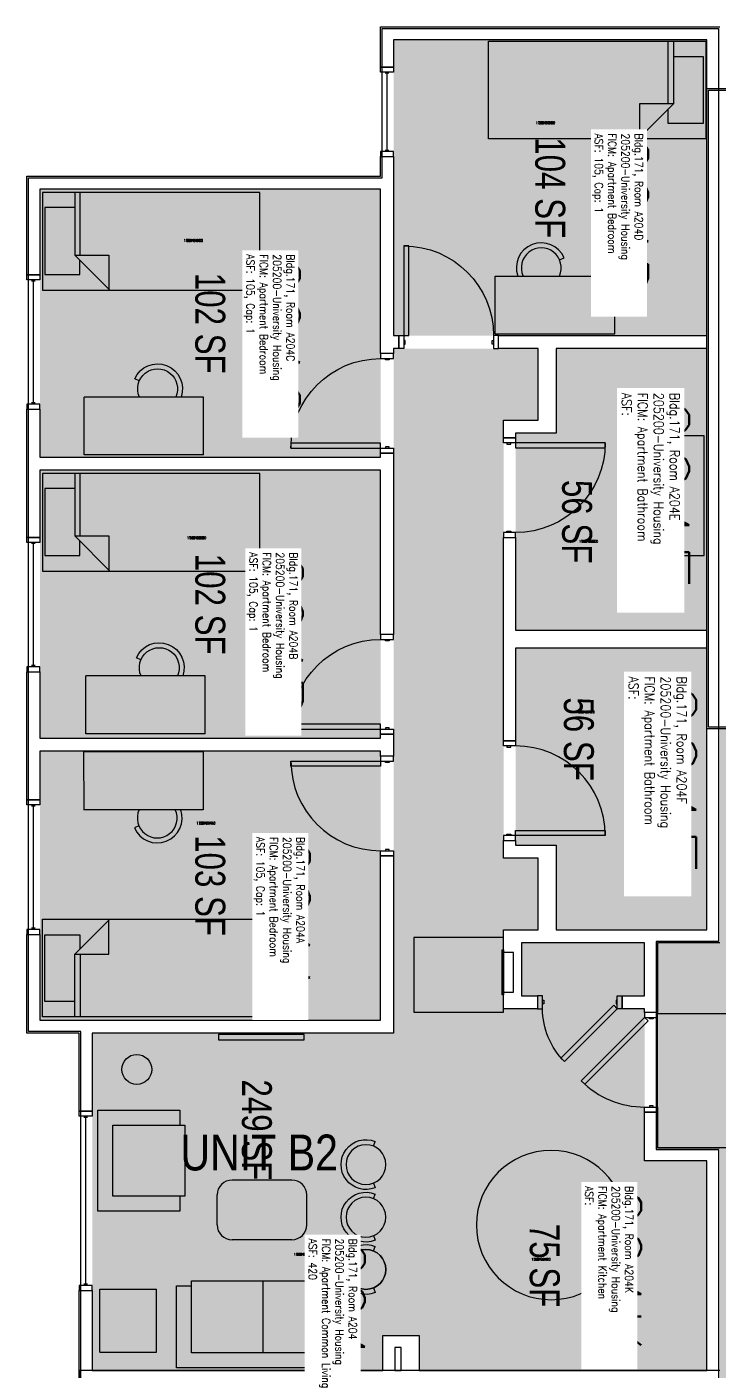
# Model space of a CAD drawing. Header units: inches. Extents: x -24 to 3257, y -489 to 2081.
# Drawn here: x 97 to 375, y 910 to 1450 of the extents above; entities that cross this region are included whole.
import ezdxf
from ezdxf.enums import TextEntityAlignment as Align

# ---------------------------------------------------------------- set-up
doc = ezdxf.new("R2010")
doc.units = ezdxf.units.IN
doc.header["$LTSCALE"] = 48
doc.header["$MEASUREMENT"] = 0
for name, color, linetype in [('A-AREA-IDEN', 1, 'Continuous'), ('A-AREA-UNIT', 1, 'Continuous'), ('A-DOOR', 2, 'Continuous'), ('A-FLOR-ACCS', 2, 'Continuous'), ('A-FURN', 3, 'Continuous'), ('A-GLAZ', 1, 'Continuous'), ('A-IDEN-RNUM', 7, 'Continuous'), ('A-IDEN-SNUM', 4, 'Continuous'), ('A-IDEN-VNUM', 4, 'Continuous'), ('A-WALL', 5, 'Continuous'), ('AREA-TEXT', 3, 'Continuous'), ('E-POWR', 2, 'Continuous'), ('Rooms-Category-Color', 7, 'Continuous'), ('Rooms-College-Color', 7, 'Continuous'), ('Rooms-Department-Color', 7, 'Continuous'), ('Rooms-Division-Color', 7, 'Continuous'), ('Rooms-Information', 7, 'Continuous')]:
    doc.layers.add(name, color=color, linetype=linetype)
doc.styles.add('AREA', font='arial.ttf', dxfattribs={"width": 0.75, "height": 12})
doc.styles.add('ROOMSNUMBER', font='txt.shx', dxfattribs={"height": 0.03})
doc.styles.add('ROOMVNUMBER', font='simplex.shx', dxfattribs={"width": 0.85})
doc.styles.get("Standard").update_dxf_attribs({"font": 'ARIALN.TTF'})

# ---------------------------------------------------------------- blocks, each defined once
blk = doc.blocks.new('A$C4D89189E')
for p, q in [((0, 48), (0, 0)), ((0, 48), (23.25, 48)), ((23.25, 48), (23.25, 0)), ((29.75, 22.18), (30.53, 20.35)), ((0, 0), (23.25, 0.01))]:
    blk.add_line(p, q)
for radius, start, end in [(10, 293.206, 109.5297), (8, 245.2999, 114.7001)]:
    blk.add_arc((26.59, 29.54), radius, start, end)
blk = doc.blocks.new('LUVSEAT')
at = {"layer": 'A-FURN'}
for p, q in [((0, 34), (-33, 34)), ((-33, 34), (-33, 28)), ((0, -34), (0, 34)), ((-6, 28), (-35, 28)), ((-35, 28), (-35, -29.21)), ((-6, -29.21), (-6, 28)), ((-35, -0.6), (-6, -0.6)), ((-35, -29.21), (-6, -29.21)), ((-33, -29.21), (-33, -34)), ((-33, -34), (0, -34))]:
    blk.add_line(p, q, dxfattribs=at)
blk = doc.blocks.new('Bar stool')
at = {"layer": 'A-FURN'}
for p, q in [((-7.43, -2.97), (-9.29, -3.71)), ((7.43, -2.97), (9.29, -3.71))]:
    blk.add_line(p, q, dxfattribs=at)
blk.add_circle((0, 0), 8, dxfattribs=at)
blk.add_arc((0, 0), 10, 338.206, 201.794, dxfattribs=at)
blk = doc.blocks.new('5ft_Diameter')
blk.add_circle((0, 0), 30)
blk = doc.blocks.new('30x48')
at = {"layer": 'A-FLOR-ACCS'}
blk.add_lwpolyline([(0, 30), (48, 30), (48, 0), (0, 0)], close=True, dxfattribs=at)
blk = doc.blocks.new('HC 54X60')
at = {"layer": 'A-FLOR-ACCS'}
blk.add_lwpolyline([(455.59, -685.59), (455.59, -745.59), (509.59, -745.59), (509.59, -685.59)], close=True, dxfattribs=at)
blk = doc.blocks.new('BED_TWIN')
at = {"linetype": 'Continuous'}
for p, q in [((87.250002, 19.500025), (0, 19.500025)), ((0, 19.500025), (0, -19.740625)), ((12.96, 19.500025), (12.96, -5.659925)), ((15.12, -5.659925), (15.12, 19.500025)), ((87.250002, -19.740625), (87.250002, 19.504725)), ((12.96, 13.379975), (0.99222, 13.379975)), ((1, 13.376575), (1, -13.500025)), ((27.040597, -19.740625), (12.96, -5.659925)), ((12.96, -5.659925), (26.64, -5.659925)), ((15, -13.500025), (15, -7.717325)), ((26.64, -5.659925), (26.64, -19.340025)), ((1, -13.500025), (15, -13.500025)), ((0, -19.740625), (87.252733, -19.740625))]:
    blk.add_line(p, q, dxfattribs=at)
blk = doc.blocks.new('TV')
at = {"layer": 'A-FURN'}
blk.add_lwpolyline([(464.06, -449.82), (466.21, -449.82), (466.21, -484.13), (464.06, -484.13)], close=True, dxfattribs=at)
blk = doc.blocks.new('singleseat')
at = {"layer": 'A-FURN'}
for p, q in [((535.06, -401.29), (494.46, -401.29)), ((494.46, -401.29), (494.46, -434.29)), ((535.06, -434.29), (535.06, -401.29)), ((529.06, -407.29), (500.46, -407.29)), ((500.46, -407.29), (500.46, -436.29)), ((529.06, -436.29), (529.06, -407.29)), ((529.06, -436.29), (529.06, -407.29)), ((494.46, -434.29), (500.46, -434.29)), ((500.46, -436.29), (529.06, -436.29)), ((529.06, -434.29), (533.85, -434.29)), ((529.06, -434.29), (535.06, -434.29))]:
    blk.add_line(p, q, dxfattribs=at)

msp = doc.modelspace()

# ---------------------------------------------------------------- hatches: boundary and pattern name
h = msp.add_hatch()
h.set_pattern_fill('ANSI31', color=256, style=0)
h.set_pattern_definition([(225, (-275.59335, 1509.48172), (-0.088388348, 0.088388348), [])])
h.paths.add_polyline_path([(308.36, 1178.01), (308.36, 1119.28), (317.57, 1119.28), (317.57, 1178.01)], flags=9)
at = {"layer": 'Rooms-Category-Color', "true_color": 0x728ef3}
for points in [[(244.5, 1445), (244.5, 1326.25), (370.25, 1326.25), (370.25, 1445)], [(102.5, 1385), (102.5, 1277.38), (239.25, 1277.38), (239.25, 1385)], [(240.13, 910.5), (240.13, 994.64), (345.25, 994.64), (345.25, 1055.77), (336.3, 1055.77), (336.3, 1061.02), (345.25, 1061.02), (345.25, 1082.22), (295.88, 1082.22), (295.88, 1061.02), (302.3, 1061.02), (302.3, 1055.77), (288.63, 1055.77), (288.63, 1087.47), (302.5, 1087.47), (302.5, 1116.22), (288.63, 1116.22), (288.63, 1292.25), (302.5, 1292.25), (302.5, 1321), (244.5, 1321), (244.5, 1046), (123.5, 1046), (123.5, 910.5)], [(370.25, 1321), (370.25, 1207.86), (293.5, 1207.86), (293.5, 1287), (309.75, 1287), (309.75, 1321)], [(102.5, 1272.13), (102.5, 1164.5), (239.25, 1164.5), (239.25, 1272.13)], [(293.5, 1200.61), (370.25, 1200.61), (370.25, 1087.47), (309.75, 1087.47), (309.75, 1121.47), (293.5, 1121.47)], [(102.5, 1051.25), (102.5, 1159.25), (239.25, 1159.25), (239.25, 1051.25)], [(370.25, 994.64), (240.13, 994.64), (240.13, 924.5), (254.75, 924.5), (254.75, 910.5), (370.25, 910.5)]]:
    msp.add_hatch(color=171, dxfattribs=at).paths.add_polyline_path(points)
at = {"layer": 'Rooms-Category-Color', "true_color": 0xadadad}
msp.add_hatch(color=253, dxfattribs=at).paths.add_polyline_path([(547.22, 1168.24), (547.22, 1193.24), (464.89, 1193.24), (464.89, 1168.24), (375.5, 1168.24), (375.5, 1082.22), (350.5, 1082.22), (350.5, 999.89), (375.5, 999.89), (375.5, 815.86), (350.5, 815.86), (350.5, 733.53), (375.5, 733.53), (374.88, 226), (435.5, 226), (435.5, 616.78), (460.5, 616.78), (460.5, 699.11), (435.5, 699.11), (435.5, 881.25), (507.5, 881.25), (507.5, 960.25), (435.5, 960.25), (435.5, 1023.88), (495.87, 1084.25), (547.22, 1084.25)])
at = {"layer": 'Rooms-College-Color', "true_color": 0xadadad}
for points in [[(244.5, 1445), (244.5, 1326.25), (370.25, 1326.25), (370.25, 1445)], [(102.5, 1385), (102.5, 1277.38), (239.25, 1277.38), (239.25, 1385)], [(240.13, 910.5), (240.13, 994.64), (345.25, 994.64), (345.25, 1055.77), (336.3, 1055.77), (336.3, 1061.02), (345.25, 1061.02), (345.25, 1082.22), (295.88, 1082.22), (295.88, 1061.02), (302.3, 1061.02), (302.3, 1055.77), (288.63, 1055.77), (288.63, 1087.47), (302.5, 1087.47), (302.5, 1116.22), (288.63, 1116.22), (288.63, 1292.25), (302.5, 1292.25), (302.5, 1321), (244.5, 1321), (244.5, 1046), (123.5, 1046), (123.5, 910.5)], [(370.25, 1321), (370.25, 1207.86), (293.5, 1207.86), (293.5, 1287), (309.75, 1287), (309.75, 1321)], [(102.5, 1272.13), (102.5, 1164.5), (239.25, 1164.5), (239.25, 1272.13)], [(293.5, 1200.61), (370.25, 1200.61), (370.25, 1087.47), (309.75, 1087.47), (309.75, 1121.47), (293.5, 1121.47)], [(547.22, 1168.24), (547.22, 1193.24), (464.89, 1193.24), (464.89, 1168.24), (375.5, 1168.24), (375.5, 1082.22), (350.5, 1082.22), (350.5, 999.89), (375.5, 999.89), (375.5, 815.86), (350.5, 815.86), (350.5, 733.53), (375.5, 733.53), (374.88, 226), (435.5, 226), (435.5, 616.78), (460.5, 616.78), (460.5, 699.11), (435.5, 699.11), (435.5, 881.25), (507.5, 881.25), (507.5, 960.25), (435.5, 960.25), (435.5, 1023.88), (495.87, 1084.25), (547.22, 1084.25)], [(102.5, 1051.25), (102.5, 1159.25), (239.25, 1159.25), (239.25, 1051.25)], [(370.25, 994.64), (240.13, 994.64), (240.13, 924.5), (254.75, 924.5), (254.75, 910.5), (370.25, 910.5)]]:
    msp.add_hatch(color=253, dxfattribs=at).paths.add_polyline_path(points)
at = {"layer": 'Rooms-Department-Color', "true_color": 0x604aed}
for points in [[(244.5, 1445), (244.5, 1326.25), (370.25, 1326.25), (370.25, 1445)], [(102.5, 1385), (102.5, 1277.38), (239.25, 1277.38), (239.25, 1385)], [(240.13, 910.5), (240.13, 994.64), (345.25, 994.64), (345.25, 1055.77), (336.3, 1055.77), (336.3, 1061.02), (345.25, 1061.02), (345.25, 1082.22), (295.88, 1082.22), (295.88, 1061.02), (302.3, 1061.02), (302.3, 1055.77), (288.63, 1055.77), (288.63, 1087.47), (302.5, 1087.47), (302.5, 1116.22), (288.63, 1116.22), (288.63, 1292.25), (302.5, 1292.25), (302.5, 1321), (244.5, 1321), (244.5, 1046), (123.5, 1046), (123.5, 910.5)], [(370.25, 1321), (370.25, 1207.86), (293.5, 1207.86), (293.5, 1287), (309.75, 1287), (309.75, 1321)], [(102.5, 1272.13), (102.5, 1164.5), (239.25, 1164.5), (239.25, 1272.13)], [(293.5, 1200.61), (370.25, 1200.61), (370.25, 1087.47), (309.75, 1087.47), (309.75, 1121.47), (293.5, 1121.47)], [(102.5, 1051.25), (102.5, 1159.25), (239.25, 1159.25), (239.25, 1051.25)], [(370.25, 994.64), (240.13, 994.64), (240.13, 924.5), (254.75, 924.5), (254.75, 910.5), (370.25, 910.5)]]:
    msp.add_hatch(color=173, dxfattribs=at).paths.add_polyline_path(points)
at = {"layer": 'Rooms-Department-Color', "true_color": 0xacacac}
msp.add_hatch(color=253, dxfattribs=at).paths.add_polyline_path([(547.22, 1168.24), (547.22, 1193.24), (464.89, 1193.24), (464.89, 1168.24), (375.5, 1168.24), (375.5, 1082.22), (350.5, 1082.22), (350.5, 999.89), (375.5, 999.89), (375.5, 815.86), (350.5, 815.86), (350.5, 733.53), (375.5, 733.53), (374.88, 226), (435.5, 226), (435.5, 616.78), (460.5, 616.78), (460.5, 699.11), (435.5, 699.11), (435.5, 881.25), (507.5, 881.25), (507.5, 960.25), (435.5, 960.25), (435.5, 1023.88), (495.87, 1084.25), (547.22, 1084.25)])
at = {"layer": 'Rooms-Division-Color', "true_color": 0x604aed}
for points in [[(244.5, 1445), (244.5, 1326.25), (370.25, 1326.25), (370.25, 1445)], [(102.5, 1385), (102.5, 1277.38), (239.25, 1277.38), (239.25, 1385)], [(240.13, 910.5), (240.13, 994.64), (345.25, 994.64), (345.25, 1055.77), (336.3, 1055.77), (336.3, 1061.02), (345.25, 1061.02), (345.25, 1082.22), (295.88, 1082.22), (295.88, 1061.02), (302.3, 1061.02), (302.3, 1055.77), (288.63, 1055.77), (288.63, 1087.47), (302.5, 1087.47), (302.5, 1116.22), (288.63, 1116.22), (288.63, 1292.25), (302.5, 1292.25), (302.5, 1321), (244.5, 1321), (244.5, 1046), (123.5, 1046), (123.5, 910.5)], [(370.25, 1321), (370.25, 1207.86), (293.5, 1207.86), (293.5, 1287), (309.75, 1287), (309.75, 1321)], [(102.5, 1272.13), (102.5, 1164.5), (239.25, 1164.5), (239.25, 1272.13)], [(293.5, 1200.61), (370.25, 1200.61), (370.25, 1087.47), (309.75, 1087.47), (309.75, 1121.47), (293.5, 1121.47)], [(102.5, 1051.25), (102.5, 1159.25), (239.25, 1159.25), (239.25, 1051.25)], [(370.25, 994.64), (240.13, 994.64), (240.13, 924.5), (254.75, 924.5), (254.75, 910.5), (370.25, 910.5)]]:
    msp.add_hatch(color=173, dxfattribs=at).paths.add_polyline_path(points)
at = {"layer": 'Rooms-Division-Color', "true_color": 0xadadad}
msp.add_hatch(color=253, dxfattribs=at).paths.add_polyline_path([(547.22, 1168.24), (547.22, 1193.24), (464.89, 1193.24), (464.89, 1168.24), (375.5, 1168.24), (375.5, 1082.22), (350.5, 1082.22), (350.5, 999.89), (375.5, 999.89), (375.5, 815.86), (350.5, 815.86), (350.5, 733.53), (375.5, 733.53), (374.88, 226), (435.5, 226), (435.5, 616.78), (460.5, 616.78), (460.5, 699.11), (435.5, 699.11), (435.5, 881.25), (507.5, 881.25), (507.5, 960.25), (435.5, 960.25), (435.5, 1023.88), (495.87, 1084.25), (547.22, 1084.25)])

# ---------------------------------------------------------------- linework, layer by layer
at = {"layer": 'A-AREA-UNIT'}
for p, q in [((239.88, 1389.63), (239.88, 1449.63)), ((239.88, 1449.63), (374.88, 1449.63)), ((374.88, 1449.63), (374.88, 1082.84)), ((370.88, 1168.87), (370.88, 1424.87)), ((370.88, 1424.87), (511.63, 1424.87)), ((97.88, 1389.63), (239.88, 1389.63)), ((97.88, 1046.63), (97.88, 1389.63)), ((464.27, 1168.87), (370.88, 1168.87)), ((374.88, 1082.84), (349.88, 1082.84)), ((349.88, 1082.84), (349.88, 999.27)), ((118.88, 1046.63), (97.88, 1046.63)), ((118.88, 905.88), (118.88, 1046.63)), ((349.88, 999.27), (374.88, 999.27)), ((374.88, 999.27), (374.88, 905.88))]:
    msp.add_line(p, q, dxfattribs=at)
at = {"layer": 'A-DOOR'}
for points in [[(248.62, 1326.25), (250.62, 1326.25), (250.62, 1362.25), (248.62, 1362.25)], [(248.62, 1321), (246.62, 1321), (246.62, 1326.25), (248.62, 1326.25)], [(248.62, 1322.75), (249.12, 1322.75), (249.12, 1324.25), (248.62, 1324.25)], [(284.62, 1322.75), (284.12, 1322.75), (284.12, 1324.25), (284.62, 1324.25)], [(284.62, 1321), (286.62, 1321), (286.62, 1326.25), (284.62, 1326.25)], [(244.5, 1317), (244.5, 1319), (239.25, 1319), (239.25, 1317)], [(242.75, 1317), (242.75, 1316.5), (241.25, 1316.5), (241.25, 1317)], [(239.25, 1281), (239.25, 1283), (203.25, 1283), (203.25, 1281)], [(244.5, 1281), (244.5, 1279), (239.25, 1279), (239.25, 1281)], [(242.75, 1281), (242.75, 1281.5), (241.25, 1281.5), (241.25, 1281)], [(288.63, 1283.11), (288.63, 1285.11), (293.5, 1285.11), (293.5, 1283.11)], [(290, 1283.11), (290, 1282.61), (291.5, 1282.61), (291.5, 1283.11)], [(293.5, 1283.11), (293.5, 1281.11), (329.5, 1281.11), (329.5, 1283.11)], [(290, 1247.11), (290, 1247.61), (291.5, 1247.61), (291.5, 1247.11)], [(288.63, 1247.11), (288.63, 1245.11), (293.5, 1245.11), (293.5, 1247.11)], [(244.5, 1204.13), (244.5, 1206.13), (239.25, 1206.13), (239.25, 1204.13)], [(242.75, 1204.13), (242.75, 1203.63), (241.25, 1203.63), (241.25, 1204.13)], [(239.25, 1168.13), (239.25, 1170.13), (203.25, 1170.13), (203.25, 1168.13)], [(244.5, 1168.13), (244.5, 1166.13), (239.25, 1166.13), (239.25, 1168.13)], [(242.75, 1168.13), (242.75, 1168.63), (241.25, 1168.63), (241.25, 1168.13)], [(288.63, 1161.36), (288.63, 1163.36), (293.5, 1163.36), (293.5, 1161.36)], [(290, 1161.36), (290, 1160.86), (291.5, 1160.86), (291.5, 1161.36)], [(244.5, 1155.25), (244.5, 1157.25), (239.25, 1157.25), (239.25, 1155.25)], [(239.25, 1155.25), (239.25, 1153.25), (203.25, 1153.25), (203.25, 1155.25)], [(242.75, 1155.25), (242.75, 1154.75), (241.25, 1154.75), (241.25, 1155.25)], [(288.63, 1125.36), (288.63, 1123.36), (293.5, 1123.36), (293.5, 1125.36)], [(290, 1125.36), (290, 1125.86), (291.5, 1125.86), (291.5, 1125.36)], [(293.5, 1125.36), (293.5, 1127.36), (329.5, 1127.36), (329.5, 1125.36)], [(244.5, 1119.25), (244.5, 1117.25), (239.25, 1117.25), (239.25, 1119.25)], [(242.75, 1119.25), (242.75, 1119.75), (241.25, 1119.75), (241.25, 1119.25)], [(304.3, 1061.02), (302.3, 1061.02), (302.3, 1055.77), (304.3, 1055.77)], [(304.3, 1059.27), (304.8, 1059.27), (304.8, 1057.77), (304.3, 1057.77)], [(334.3, 1059.27), (333.8, 1059.27), (333.8, 1057.77), (334.3, 1057.77)], [(334.3, 1061.02), (336.3, 1061.02), (336.3, 1055.77), (334.3, 1055.77)], [(334.3, 1055.77), (332.89, 1057.18), (311.67, 1035.97), (313.09, 1034.56)], [(350.5, 1052.28), (350.5, 1054.28), (345.25, 1054.28), (345.25, 1052.28)], [(345.25, 1052.28), (346.66, 1050.87), (321.21, 1025.41), (319.79, 1026.83)], [(348.75, 1052.28), (348.75, 1051.78), (347.25, 1051.78), (347.25, 1052.28)], [(350.5, 1016.28), (350.5, 1014.28), (345.25, 1014.28), (345.25, 1016.28)], [(348.75, 1016.28), (348.75, 1016.78), (347.25, 1016.78), (347.25, 1016.28)]]:
    msp.add_lwpolyline(points, close=True, dxfattribs=at)
at = {"layer": 'A-DOOR', "extrusion": (0, 0, -1)}
for centre, radius, start, end in [((-248.62, 1326.25), 36, 90, 180), ((-239.25, 1281), 36, 0, 90), ((-293.5, 1283.11), 36, 180, 270), ((-239.25, 1168.13), 36, 0, 90), ((-334.3, 1055.77), 30, 315, 0)]:
    msp.add_arc(centre, radius, start, end, dxfattribs=at)
at = {"layer": 'A-DOOR'}
for centre, start, end in [((293.5, 1125.36), 0, 90), ((239.25, 1155.25), 180, 270), ((345.25, 1052.28), 225, 270)]:
    msp.add_arc(centre, 36, start, end, dxfattribs=at)
at = {"layer": 'A-FLOR-ACCS'}
msp.add_lwpolyline([(288.63, 1084.42), (252.63, 1084.42), (252.63, 1054.42), (288.63, 1054.42)], close=True, dxfattribs=at)
at = {"layer": 'A-FURN'}
for p, q in [((203.63, 986.95), (179.63, 986.95)), ((173.63, 968.95), (173.63, 980.95)), ((209.63, 968.95), (209.63, 980.95)), ((203.63, 962.95), (179.63, 962.95)), ((126.52, 943.06), (149.27, 943.06)), ((126.52, 917.81), (126.52, 943.06)), ((149.27, 917.81), (149.27, 943.06)), ((126.52, 917.81), (149.27, 917.81))]:
    msp.add_line(p, q, dxfattribs=at)
for centre, radius in [((141.37, 1031.4), 6), ((233.39, 951.02), 8)]:
    msp.add_circle(centre, radius, dxfattribs=at)
for centre, start, end in [((179.63, 980.95), 90, 180), ((203.63, 980.95), 0, 90), ((179.63, 968.95), 180, 270), ((203.63, 968.95), 270, 0)]:
    msp.add_arc(centre, 6, start, end, dxfattribs=at)
at = {"layer": 'A-GLAZ'}
for p, q in [((242.63, 1431.62), (241.13, 1431.62)), ((241.88, 1400.62), (241.88, 1431.62)), ((242.63, 1400.62), (241.13, 1400.62)), ((100.63, 1348.15), (99.13, 1348.15)), ((99.88, 1299.15), (99.88, 1348.15)), ((100.63, 1299.15), (99.13, 1299.15)), ((100.63, 1242.63), (99.13, 1242.63)), ((99.88, 1193.63), (99.88, 1242.63)), ((100.63, 1193.63), (99.13, 1193.63)), ((100.63, 1137.16), (99.13, 1137.16)), ((99.88, 1088.16), (99.88, 1137.16)), ((100.63, 1088.16), (99.13, 1088.16)), ((121.63, 1012.12), (120.13, 1012.12)), ((120.88, 945.12), (120.88, 1012.12)), ((121.63, 945.12), (120.13, 945.12))]:
    msp.add_line(p, q, dxfattribs=at)
for points in [[(239.25, 1432.12), (239.25, 1434.12), (244.5, 1434.12), (244.5, 1432.12)], [(239.25, 1400.12), (239.25, 1398.12), (244.5, 1398.12), (244.5, 1400.12)], [(97.25, 1348.65), (97.25, 1350.65), (102.5, 1350.65), (102.5, 1348.65)], [(97.25, 1298.65), (97.25, 1296.65), (102.5, 1296.65), (102.5, 1298.65)], [(97.25, 1243.13), (97.25, 1245.13), (102.5, 1245.13), (102.5, 1243.13)], [(97.25, 1193.13), (97.25, 1191.13), (102.5, 1191.13), (102.5, 1193.13)], [(97.25, 1137.66), (97.25, 1139.66), (102.5, 1139.66), (102.5, 1137.66)], [(97.25, 1087.66), (97.25, 1085.66), (102.5, 1085.66), (102.5, 1087.66)], [(118.25, 1012.62), (118.25, 1014.62), (123.5, 1014.62), (123.5, 1012.62)], [(118.25, 944.62), (118.25, 942.62), (123.5, 942.62), (123.5, 944.62)]]:
    msp.add_lwpolyline(points, close=True, dxfattribs=at)
at = {"layer": 'A-WALL'}
for p, q in [((239.25, 1434.12), (239.25, 1450.25)), ((239.25, 1450.25), (375.5, 1450.25)), ((244.5, 1445), (244.5, 1434.12)), ((370.25, 1445), (244.5, 1445)), ((370.25, 1326.25), (370.25, 1445)), ((244.5, 1434.12), (239.25, 1434.12)), ((370.25, 1425.49), (407.62, 1425.49)), ((370.25, 1168.24), (370.25, 1425.49)), ((239.25, 1390.25), (239.25, 1398.12)), ((239.25, 1398.12), (244.5, 1398.12)), ((244.5, 1398.12), (244.5, 1389.63)), ((97.25, 1390.25), (239.25, 1390.25)), ((97.25, 1350.65), (97.25, 1390.25)), ((244.5, 1389.63), (244.5, 1326.25)), ((239.25, 1385), (102.5, 1385)), ((102.5, 1385), (102.5, 1350.65)), ((239.25, 1319), (239.25, 1385)), ((102.5, 1350.65), (97.25, 1350.65)), ((244.5, 1326.25), (246.62, 1326.25)), ((246.62, 1326.25), (246.62, 1321)), ((286.62, 1321), (286.62, 1326.25)), ((286.62, 1326.25), (289.25, 1326.25)), ((289.25, 1326.25), (370.25, 1326.25)), ((244.5, 1319), (239.25, 1319)), ((244.5, 1321), (244.5, 1319)), ((246.62, 1321), (244.5, 1321)), ((289.25, 1321), (286.62, 1321)), ((302.5, 1321), (289.25, 1321)), ((302.5, 1292.25), (302.5, 1321)), ((370.25, 1321), (309.75, 1321)), ((309.75, 1321), (309.75, 1287)), ((370.25, 1207.86), (370.25, 1321)), ((97.25, 1296.65), (102.5, 1296.65)), ((97.25, 1245.13), (97.25, 1296.65)), ((102.5, 1296.65), (102.5, 1277.38)), ((288.63, 1285.11), (288.63, 1292.25)), ((288.63, 1292.25), (302.5, 1292.25)), ((293.5, 1287), (293.5, 1285.11)), ((309.75, 1287), (293.5, 1287)), ((293.5, 1285.11), (288.63, 1285.11)), ((102.5, 1277.38), (239.25, 1277.38)), ((239.25, 1277.38), (239.25, 1279)), ((239.25, 1279), (244.5, 1279)), ((244.5, 1279), (244.5, 1206.13)), ((239.25, 1272.13), (102.5, 1272.13)), ((102.5, 1272.13), (102.5, 1245.13)), ((239.25, 1206.13), (239.25, 1272.13)), ((102.5, 1245.13), (97.25, 1245.13)), ((288.63, 1163.36), (288.63, 1245.11)), ((288.63, 1245.11), (293.5, 1245.11)), ((293.5, 1245.11), (293.5, 1207.86)), ((244.5, 1206.13), (239.25, 1206.13)), ((293.5, 1207.86), (370.25, 1207.86)), ((293.5, 1200.61), (293.5, 1163.36)), ((370.25, 1200.61), (293.5, 1200.61)), ((370.25, 1087.47), (370.25, 1200.61)), ((97.25, 1139.66), (97.25, 1191.13)), ((97.25, 1191.13), (102.5, 1191.13)), ((102.5, 1191.13), (102.5, 1164.5)), ((464.89, 1168.24), (370.25, 1168.24)), ((102.5, 1164.5), (239.25, 1164.5)), ((239.25, 1164.5), (239.25, 1166.13)), ((239.25, 1166.13), (244.5, 1166.13)), ((244.5, 1166.13), (244.5, 1157.25)), ((293.5, 1163.36), (288.63, 1163.36)), ((102.5, 1159.25), (102.5, 1139.66)), ((239.25, 1159.25), (102.5, 1159.25)), ((239.25, 1157.25), (239.25, 1159.25)), ((244.5, 1157.25), (239.25, 1157.25)), ((102.5, 1139.66), (97.25, 1139.66)), ((288.63, 1116.22), (288.63, 1123.36)), ((288.63, 1123.36), (293.5, 1123.36)), ((293.5, 1123.36), (293.5, 1121.47)), ((293.5, 1121.47), (309.75, 1121.47)), ((309.75, 1121.47), (309.75, 1087.47)), ((239.25, 1051.25), (239.25, 1117.25)), ((239.25, 1117.25), (244.5, 1117.25)), ((244.5, 1117.25), (244.5, 1046)), ((302.5, 1116.22), (288.63, 1116.22)), ((302.5, 1087.47), (302.5, 1116.22)), ((97.25, 1046), (97.25, 1085.66)), ((97.25, 1085.66), (102.5, 1085.66)), ((102.5, 1085.66), (102.5, 1051.25)), ((288.63, 1055.77), (288.63, 1087.47)), ((288.63, 1087.47), (302.5, 1087.47)), ((309.75, 1087.47), (370.25, 1087.47)), ((295.88, 1082.22), (295.88, 1061.02)), ((345.25, 1082.22), (295.88, 1082.22)), ((345.25, 1061.02), (345.25, 1082.22)), ((350.5, 1082.22), (350.5, 1054.28)), ((375.5, 1082.22), (350.5, 1082.22)), ((295.88, 1061.02), (302.3, 1061.02)), ((302.3, 1061.02), (302.3, 1055.77)), ((336.3, 1055.77), (336.3, 1061.02)), ((336.3, 1061.02), (345.25, 1061.02)), ((302.3, 1055.77), (288.63, 1055.77)), ((345.25, 1055.77), (336.3, 1055.77)), ((345.25, 1054.28), (345.25, 1055.77)), ((350.5, 1054.28), (345.25, 1054.28)), ((102.5, 1051.25), (239.25, 1051.25)), ((118.25, 1046), (97.25, 1046)), ((118.25, 1014.62), (118.25, 1046)), ((244.5, 1046), (123.5, 1046)), ((123.5, 1046), (123.5, 1014.62)), ((123.5, 1014.62), (118.25, 1014.62)), ((345.25, 994.64), (345.25, 1014.28)), ((345.25, 1014.28), (350.5, 1014.28)), ((350.5, 1014.28), (350.5, 999.89)), ((350.5, 999.89), (375.5, 999.89)), ((370.25, 994.64), (345.25, 994.64)), ((370.25, 910.5), (370.25, 994.64)), ((118.25, 905.25), (118.25, 942.62)), ((118.25, 942.62), (123.5, 942.62)), ((123.5, 942.62), (123.5, 910.5)), ((240.13, 924.5), (254.75, 924.5)), ((240.13, 910.5), (240.13, 924.5)), ((254.75, 924.5), (254.75, 910.5)), ((247.5, 919.63), (245, 919.63)), ((245, 919.63), (245, 910.5)), ((247.5, 910.5), (247.5, 919.63)), ((118.25, 910.5), (118.25, 873.13)), ((375.5, 910.5), (118.25, 910.5)), ((123.5, 910.5), (240.13, 910.5)), ((245, 910.5), (247.5, 910.5)), ((254.75, 910.5), (370.25, 910.5))]:
    msp.add_line(p, q, dxfattribs=at)
at = {"layer": 'E-POWR'}
msp.add_lwpolyline([(288.63, 1061.42), (288.13, 1061.42), (288.13, 1079.42), (288.63, 1079.42)], close=True, dxfattribs=at)
msp.add_lwpolyline([(288.63, 1062.42), (292.63, 1062.42), (292.63, 1078.42), (288.63, 1078.42)], dxfattribs=at)

# ---------------------------------------------------------------- block references
at = {"extrusion": (0, 0, -1), "zscale": -1, "rotation": 270}
msp.add_blockref('HC 54X60', (335.08, 1509.48), dxfattribs=at)
at = {"layer": 'A-FLOR-ACCS', "extrusion": (0, 0, -1), "zscale": -1}
for name, p, rotation in [('30x48', (-339.25, 1237.9), 90), ('5ft_Diameter', (-307.75, 968.88), 138.79867364484)]:
    msp.add_blockref(name, p, dxfattribs=dict(at, rotation=rotation))
at = {"layer": 'A-FURN', "extrusion": (0, 0, -1), "zscale": -1}
msp.add_blockref('BED_TWIN', (-369.8, 1424.99), dxfattribs=at)
at = {"layer": 'A-FURN'}
for p in [(103.5, 1364.25), (103.5, 1251.37)]:
    msp.add_blockref('BED_TWIN', p, dxfattribs=at)
for p, rotation in [((333.31, 1326.9), 90), ((120.04, 1158.99), 270)]:
    msp.add_blockref('A$C4D89189E', p, dxfattribs=dict(at, rotation=rotation))
at = {"layer": 'A-FURN', "extrusion": (0, 0, -1), "zscale": -1}
for name, p, rotation in [('A$C4D89189E', (-120.18, 1278.29), 90), ('A$C4D89189E', (-120.85, 1166.24), 90), ('BED_TWIN', (-103.5, 1072), 180), ('TV', (275.59, 1509.48), 270), ('singleseat', (275.59, 1509.48), 270), ('Bar stool', (-233.39, 993.16), 270), ('Bar stool', (-233.39, 972.04), 270), ('Bar stool', (-233.39, 951.02), 270), ('LUVSEAT', (-191.32, 911.5), 270)]:
    msp.add_blockref(name, p, dxfattribs=dict(at, rotation=rotation))

# ---------------------------------------------------------------- texts
at = {"layer": 'A-AREA-IDEN'}
msp.add_text('UNIT B2', height=14.4, dxfattribs=at).set_placement((190.53, 990.82), align=Align.CENTER)
at = {"layer": 'A-IDEN-RNUM', "style": 'ROOMSNUMBER', "width": 0.85}
for s, p in [('0204-D0', (305.47, 1411.22)), ('0204-C0', (164.1, 1363.94)), ('0204-B0', (165.4, 1244.45)), ('0204-E0', (322.76, 1243.09)), ('0204-F0', (321.4, 1174.48)), ('0204-A0', (169.14, 1129.85)), ('0204-00', (208.24, 956.64)), ('0204-K0', (303.64, 954.62))]:
    msp.add_text(s, height=1, dxfattribs=at).set_placement(p, align=Align.CENTER)
at = {"layer": 'A-IDEN-SNUM', "style": 'ROOMSNUMBER', "width": 0.85}
for s, p in [('1710A204D0', (305.47, 1411.22)), ('1710A204C0', (164.1, 1363.94)), ('1710A204B0', (165.4, 1244.45)), ('1710A204E0', (322.76, 1243.09)), ('1710A204F0', (321.4, 1174.48)), ('1710A204A0', (169.14, 1129.85)), ('1710A20400', (208.24, 956.64)), ('1710A204K0', (303.64, 954.62))]:
    msp.add_text(s, height=1, dxfattribs=at).set_placement(p, align=Align.CENTER)
at = {"layer": 'A-IDEN-VNUM', "style": 'ROOMVNUMBER', "width": 0.85}
for s, p in [('204D', (324.25, 1407.43)), ('204C', (184.33, 1358.87)), ('204B', (185.5, 1239.14)), ('204A', (188.33, 1124.82)), ('204K', (321.43, 984.53)), ('204', (210.4, 963.45))]:
    msp.add_text(s, height=22.5, rotation=270, dxfattribs=at).set_placement(p)
for s, p in [('204E', (349.66, 1263.35)), ('204F', (352.45, 1149.41))]:
    msp.add_text(s, height=27, rotation=270, dxfattribs=at).set_placement(p, align=Align.MIDDLE_CENTER)
at = {"layer": 'AREA-TEXT', "style": 'AREA', "width": 0.75}
for s, p in [('104 SF', (307.38, 1385.63)), ('102 SF', (170.88, 1331.19)), ('56 SF', (318.17, 1251.46)), ('102 SF', (170.88, 1218.31)), ('56 SF', (318.87, 1164.09)), ('103 SF', (170.88, 1105.25)), ('249 SF', (189.59, 1007.1)), ('75 SF', (305.19, 952.57))]:
    msp.add_text(s, height=12, rotation=270, dxfattribs=at).set_placement(p, align=Align.MIDDLE_CENTER)

# ---------------------------------------------------------------- next in the draw order: texts
at = {"layer": 'Rooms-Information', "attachment_point": 7, "rotation": 270, "style": 'ROOMVNUMBER', "bg_fill": 3, "box_fill_scale": 1.5, "bg_fill_color": 256, "bg_fill_true_color": 13158600, "bg_fill_transparency": 0}
for s, insert, char_height, width in [('Bldg.171, Room A204D^M^J205200-University Housing^M^JFICM: Apartment Bedroom^M^JASF: 105, Cap: 1', (324.25, 1407.43), 3.2143, 72), ('Bldg.171, Room A204C^M^J205200-University Housing^M^JFICM: Apartment Bedroom^M^JASF: 105, Cap: 1', (184.33, 1358.87), 3.2143, 72), ('Bldg.171, Room A204E^M^J205200-University Housing^M^JFICM: Apartment Bathroom^M^JASF: ', (336.16, 1303.24), 3.8571, 86.4), ('Bldg.171, Room A204B^M^J205200-University Housing^M^JFICM: Apartment Bedroom^M^JASF: 105, Cap: 1', (185.5, 1239.14), 3.2143, 72), ('Bldg.171, Room A204F^M^J205200-University Housing^M^JFICM: Apartment Bathroom^M^JASF: ', (338.95, 1189.3), 3.8571, 86.4), ('Bldg.171, Room A204A^M^J205200-University Housing^M^JFICM: Apartment Bedroom^M^JASF: 105, Cap: 1', (188.33, 1124.82), 3.2143, 72), ('Bldg.171, Room A204K^M^J205200-University Housing^M^JFICM: Apartment Kitchen^M^JASF: ', (321.43, 984.53), 3.2143, 72), ('Bldg.171, Room A204^M^J205200-University Housing^M^JFICM: Apartment Common Living^M^JASF: 420', (210.4, 963.45), 3.2143, 72)]:
    msp.add_mtext(s, dxfattribs=dict(at, insert=insert, char_height=char_height, width=width))

doc.saveas('drawing.dxf')
